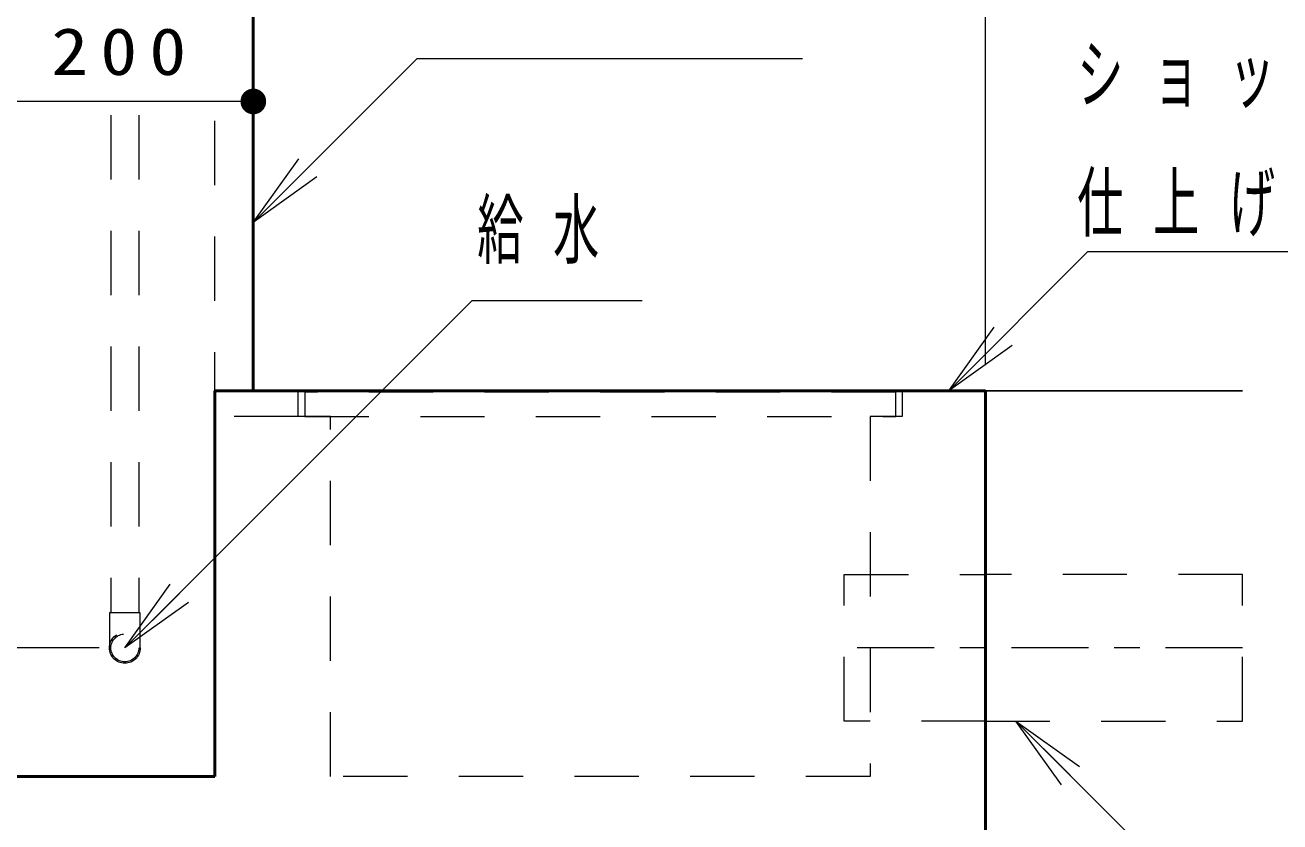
# Model space of a CAD drawing. Units: millimetres on the paper, scale 1:20. Extents: x -385 to 0, y -5 to 267.
# Drawn here: x -302.56 to -253.72, y 105.19 to 136.2 of the extents above; entities that cross this region are included whole.
import ezdxf

# ---------------------------------------------------------------- set-up
doc = ezdxf.new("R2010")
doc.units = ezdxf.units.MM
doc.linetypes.add('USER1', pattern=[4.5, 2.5, -2])
doc.linetypes.add('USER2', pattern=[6, 3, -1, 1, -1])
doc.layers.add('LY_1', color=2, linetype='Continuous', lineweight=13)
doc.styles.add('ＭＳ ゴシック', font='')
doc.styles.get('ＭＳ ゴシック').set_extended_font_data('MS Gothic')

# ---------------------------------------------------------------- blocks, each defined once
blk = doc.blocks.new('filled_dot')
at = {"color": 0, "linetype": 'Continuous', "lineweight": -2, "const_width": 1.25}
blk.add_lwpolyline([(-0.625, 0, 1), (0.625, 0, 1)], format="xyb", close=True, dxfattribs=at)

msp = doc.modelspace()

# ---------------------------------------------------------------- linework, layer by layer
at = {"layer": 'LY_1', "color": 7}
for p, q in [((-265.176, 122.965), (-265.176, 178.965)), ((-293.676, 133.225), (-303.676, 133.225)), ((-293.676, 128.522), (-291.908, 130.997)), ((-293.676, 128.522), (-291.555, 130.644)), ((-291.201, 130.29), (-293.676, 128.522)), ((-266.614, 121.965), (-264.847, 124.44)), ((-266.614, 121.965), (-264.493, 124.086)), ((-264.14, 123.733), (-266.614, 121.965)), ((-293.676, 121.965), (-295.176, 121.965)), ((-298.676, 111.965), (-296.908, 114.44)), ((-298.676, 111.965), (-296.555, 114.086)), ((-296.201, 113.733), (-298.676, 111.965)), ((-299.676, 111.965), (-314.524, 111.965)), ((-262.23, 106.64), (-263.998, 109.115)), ((-263.998, 109.115), (-261.523, 107.347)), ((-263.998, 109.115), (-261.876, 106.994))]:
    msp.add_line(p, q, dxfattribs=at)
at = {"layer": 'LY_1', "color": 140, "lineweight": 50}
for p, q in [((-293.676, 160.465), (-293.676, 121.965)), ((-295.176, 121.965), (-295.176, 106.965)), ((-295.176, 121.965), (-295.176, 106.965)), ((-265.176, 121.965), (-295.176, 121.965)), ((-265.176, 99.465), (-265.176, 121.965)), ((-295.176, 106.965), (-358.676, 106.965))]:
    msp.add_line(p, q, dxfattribs=at)
at = {"layer": 'LY_1', "color": 4, "linetype": 'USER1'}
for p, q in [((-299.218, 132.686), (-299.218, 113.33)), ((-298.133, 132.686), (-298.133, 113.33)), ((-299.276, 113.33), (-299.276, 111.965)), ((-298.076, 113.33), (-299.276, 113.33)), ((-298.076, 111.965), (-298.076, 113.33))]:
    msp.add_line(p, q, dxfattribs=at)
at = {"layer": 'LY_1', "color": 253, "linetype": 'USER1'}
for p, q in [((-295.176, 120.965), (-295.176, 132.686)), ((-291.926, 120.965), (-291.926, 121.965)), ((-268.426, 121.965), (-268.426, 120.965)), ((-291.926, 120.965), (-295.176, 120.965)), ((-290.676, 120.965), (-291.926, 120.965)), ((-290.676, 106.965), (-290.676, 120.965)), ((-269.676, 120.965), (-269.676, 106.965)), ((-268.426, 120.965), (-269.676, 120.965)), ((-269.676, 106.965), (-290.676, 106.965))]:
    msp.add_line(p, q, dxfattribs=at)
at = {"layer": 'LY_1', "color": 3, "linetype": 'USER1'}
for p, q in [((-291.676, 121.915), (-291.676, 120.965)), ((-268.676, 121.915), (-291.676, 121.915)), ((-268.676, 120.965), (-268.676, 121.915)), ((-291.676, 120.965), (-268.676, 120.965))]:
    msp.add_line(p, q, dxfattribs=at)
at = {"layer": 'LY_1', "color": 7, "lineweight": 25}
msp.add_line((-265.176, 121.965), (-255.176, 121.965), dxfattribs=at)
at = {"layer": 'LY_1', "color": 40, "linetype": 'USER1'}
for p, q in [((-270.676, 114.815), (-265.176, 114.815)), ((-270.676, 109.115), (-270.676, 114.815)), ((-265.176, 109.115), (-270.676, 109.115))]:
    msp.add_line(p, q, dxfattribs=at)
at = {"layer": 'LY_1', "linetype": 'USER1'}
for p, q in [((-255.176, 114.815), (-265.176, 114.815)), ((-255.176, 109.115), (-255.176, 114.815)), ((-265.176, 109.115), (-255.176, 109.115))]:
    msp.add_line(p, q, dxfattribs=at)
at = {"layer": 'LY_1', "color": 40, "linetype": 'USER2'}
msp.add_line((-255.176, 111.965), (-270.676, 111.965), dxfattribs=at)
at = {"layer": 'LY_1', "color": 7}
for points in [[(-293.676, 128.522), (-287.298, 134.9), (-272.298, 134.9)], [(-266.614, 121.965), (-261.197, 127.383), (-237.197, 127.383)], [(-298.676, 111.965), (-285.165, 125.476), (-278.548, 125.476)], [(-263.998, 109.115), (-254.413, 99.53), (-229.075, 99.53)]]:
    msp.add_lwpolyline(points, dxfattribs=at)
at = {"layer": 'LY_1', "color": 4, "linetype": 'USER1'}
for radius in [0.6, 0.542]:
    msp.add_circle((-298.676, 111.965), radius, dxfattribs=at)

# ---------------------------------------------------------------- block references
at = {"layer": 'LY_1', "color": 7, "xscale": 0.4, "yscale": 0.4, "rotation": 180}
msp.add_blockref('filled_dot', (-293.676, 133.225), dxfattribs=at)

# ---------------------------------------------------------------- texts
at = {"layer": 'LY_1', "color": 7, "style": 'ＭＳ ゴシック'}
for s, insert, char_height, attachment_point in [('\\T1.33;\\W1.15;200', (-298.676, 134.225), 1.833, 8), ('\\T1.64;\\W0.6;ショットブラスト', (-261.613, 134.183), 2.199, 4), ('\\T1.64;\\W0.6;仕上げ\u3000\u3000\u3000\u3000\u3000', (-261.613, 129.183), 2.199, 4), ('\\T1.64;\\W0.6;給水', (-284.965, 128.126), 2.199, 4)]:
    msp.add_mtext(s, dxfattribs=dict(at, insert=insert, char_height=char_height, attachment_point=attachment_point))

doc.saveas('drawing.dxf')
